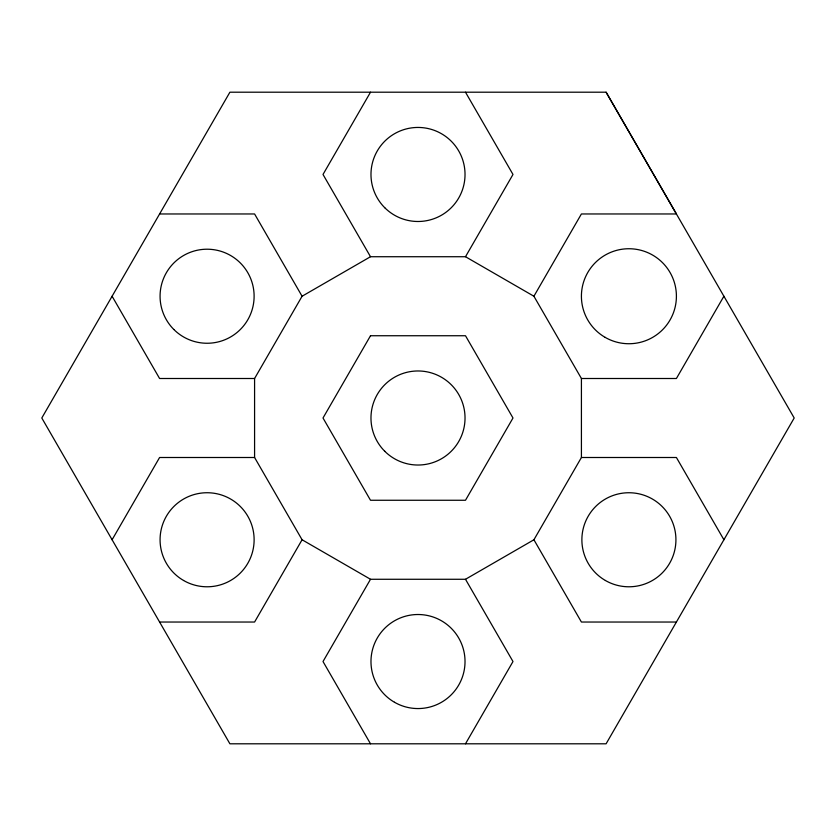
<?xml version="1.0" encoding="UTF-8"?>
<svg xmlns="http://www.w3.org/2000/svg" width="836" height="836" viewBox="0 0 836 836"><rect width="100%" height="100%" fill="white"/><g stroke="black" fill="none" stroke-linecap="round" stroke-linejoin="round"><path stroke-width="1.25" d="M112.097 539.763L159.592 457.501L254.583 457.501L302.078 539.763L370.505 579.275L465.495 579.275L533.922 539.763L581.417 457.501L581.417 378.499L533.911 296.237L465.495 256.725L370.505 256.725L302.078 296.237L254.583 378.499L254.583 457.501M370.505 92.2L323.01 174.463L370.505 256.725M302.078 539.763L254.583 622.036L159.592 622.036M465.495 256.725L512.99 174.463L465.495 92.2M370.505 579.275L323.01 661.537L370.505 743.8M533.911 296.237L581.407 213.964L676.418 213.964L606.1 92.2L229.9 92.2L41.8 418L229.9 743.8L606.1 743.8L794.2 418L606.1 92.2M465.495 743.8L512.99 661.537L465.495 579.275M723.892 296.237L676.408 378.499L581.417 378.499M159.592 213.974L254.583 213.964L302.078 296.237M254.583 378.499L159.592 378.499L112.097 296.237M581.417 457.501L676.408 457.501L723.903 539.763M676.418 622.036L581.417 622.036L533.922 539.763M370.505 335.738L323.01 418L370.505 500.262L465.495 500.262L512.99 418L465.495 335.738L370.505 335.738M605.159 337.368A47.495 47.495 0 0 0 676.408 296.237A47.495 47.495 0 0 0 605.159 255.105A47.495 47.495 0 0 0 605.159 337.368M394.487 702.261A47.025 47.025 0 0 0 465.025 661.537A47.025 47.025 0 0 0 394.487 620.814A47.025 47.025 0 0 0 394.487 702.261M605.389 580.487A47.025 47.025 0 0 0 675.927 539.763A47.025 47.025 0 0 0 605.389 499.04A47.025 47.025 0 0 0 605.389 580.487M384.748 207.715A47.025 47.025 0 0 0 463.426 186.637A47.025 47.025 0 0 0 405.826 129.047A47.025 47.025 0 0 0 384.748 207.715M173.846 329.488A47.025 47.025 0 0 0 252.514 308.4A47.025 47.025 0 0 0 194.924 250.81A47.025 47.025 0 0 0 173.846 329.488M183.586 580.487A47.025 47.025 0 0 0 254.123 539.763A47.025 47.025 0 0 0 183.575 499.04A47.025 47.025 0 0 0 183.586 580.487M384.748 451.252A47.025 47.025 0 0 0 463.426 430.174A47.025 47.025 0 0 0 405.826 372.574A47.025 47.025 0 0 0 384.748 451.252"/></g></svg>
